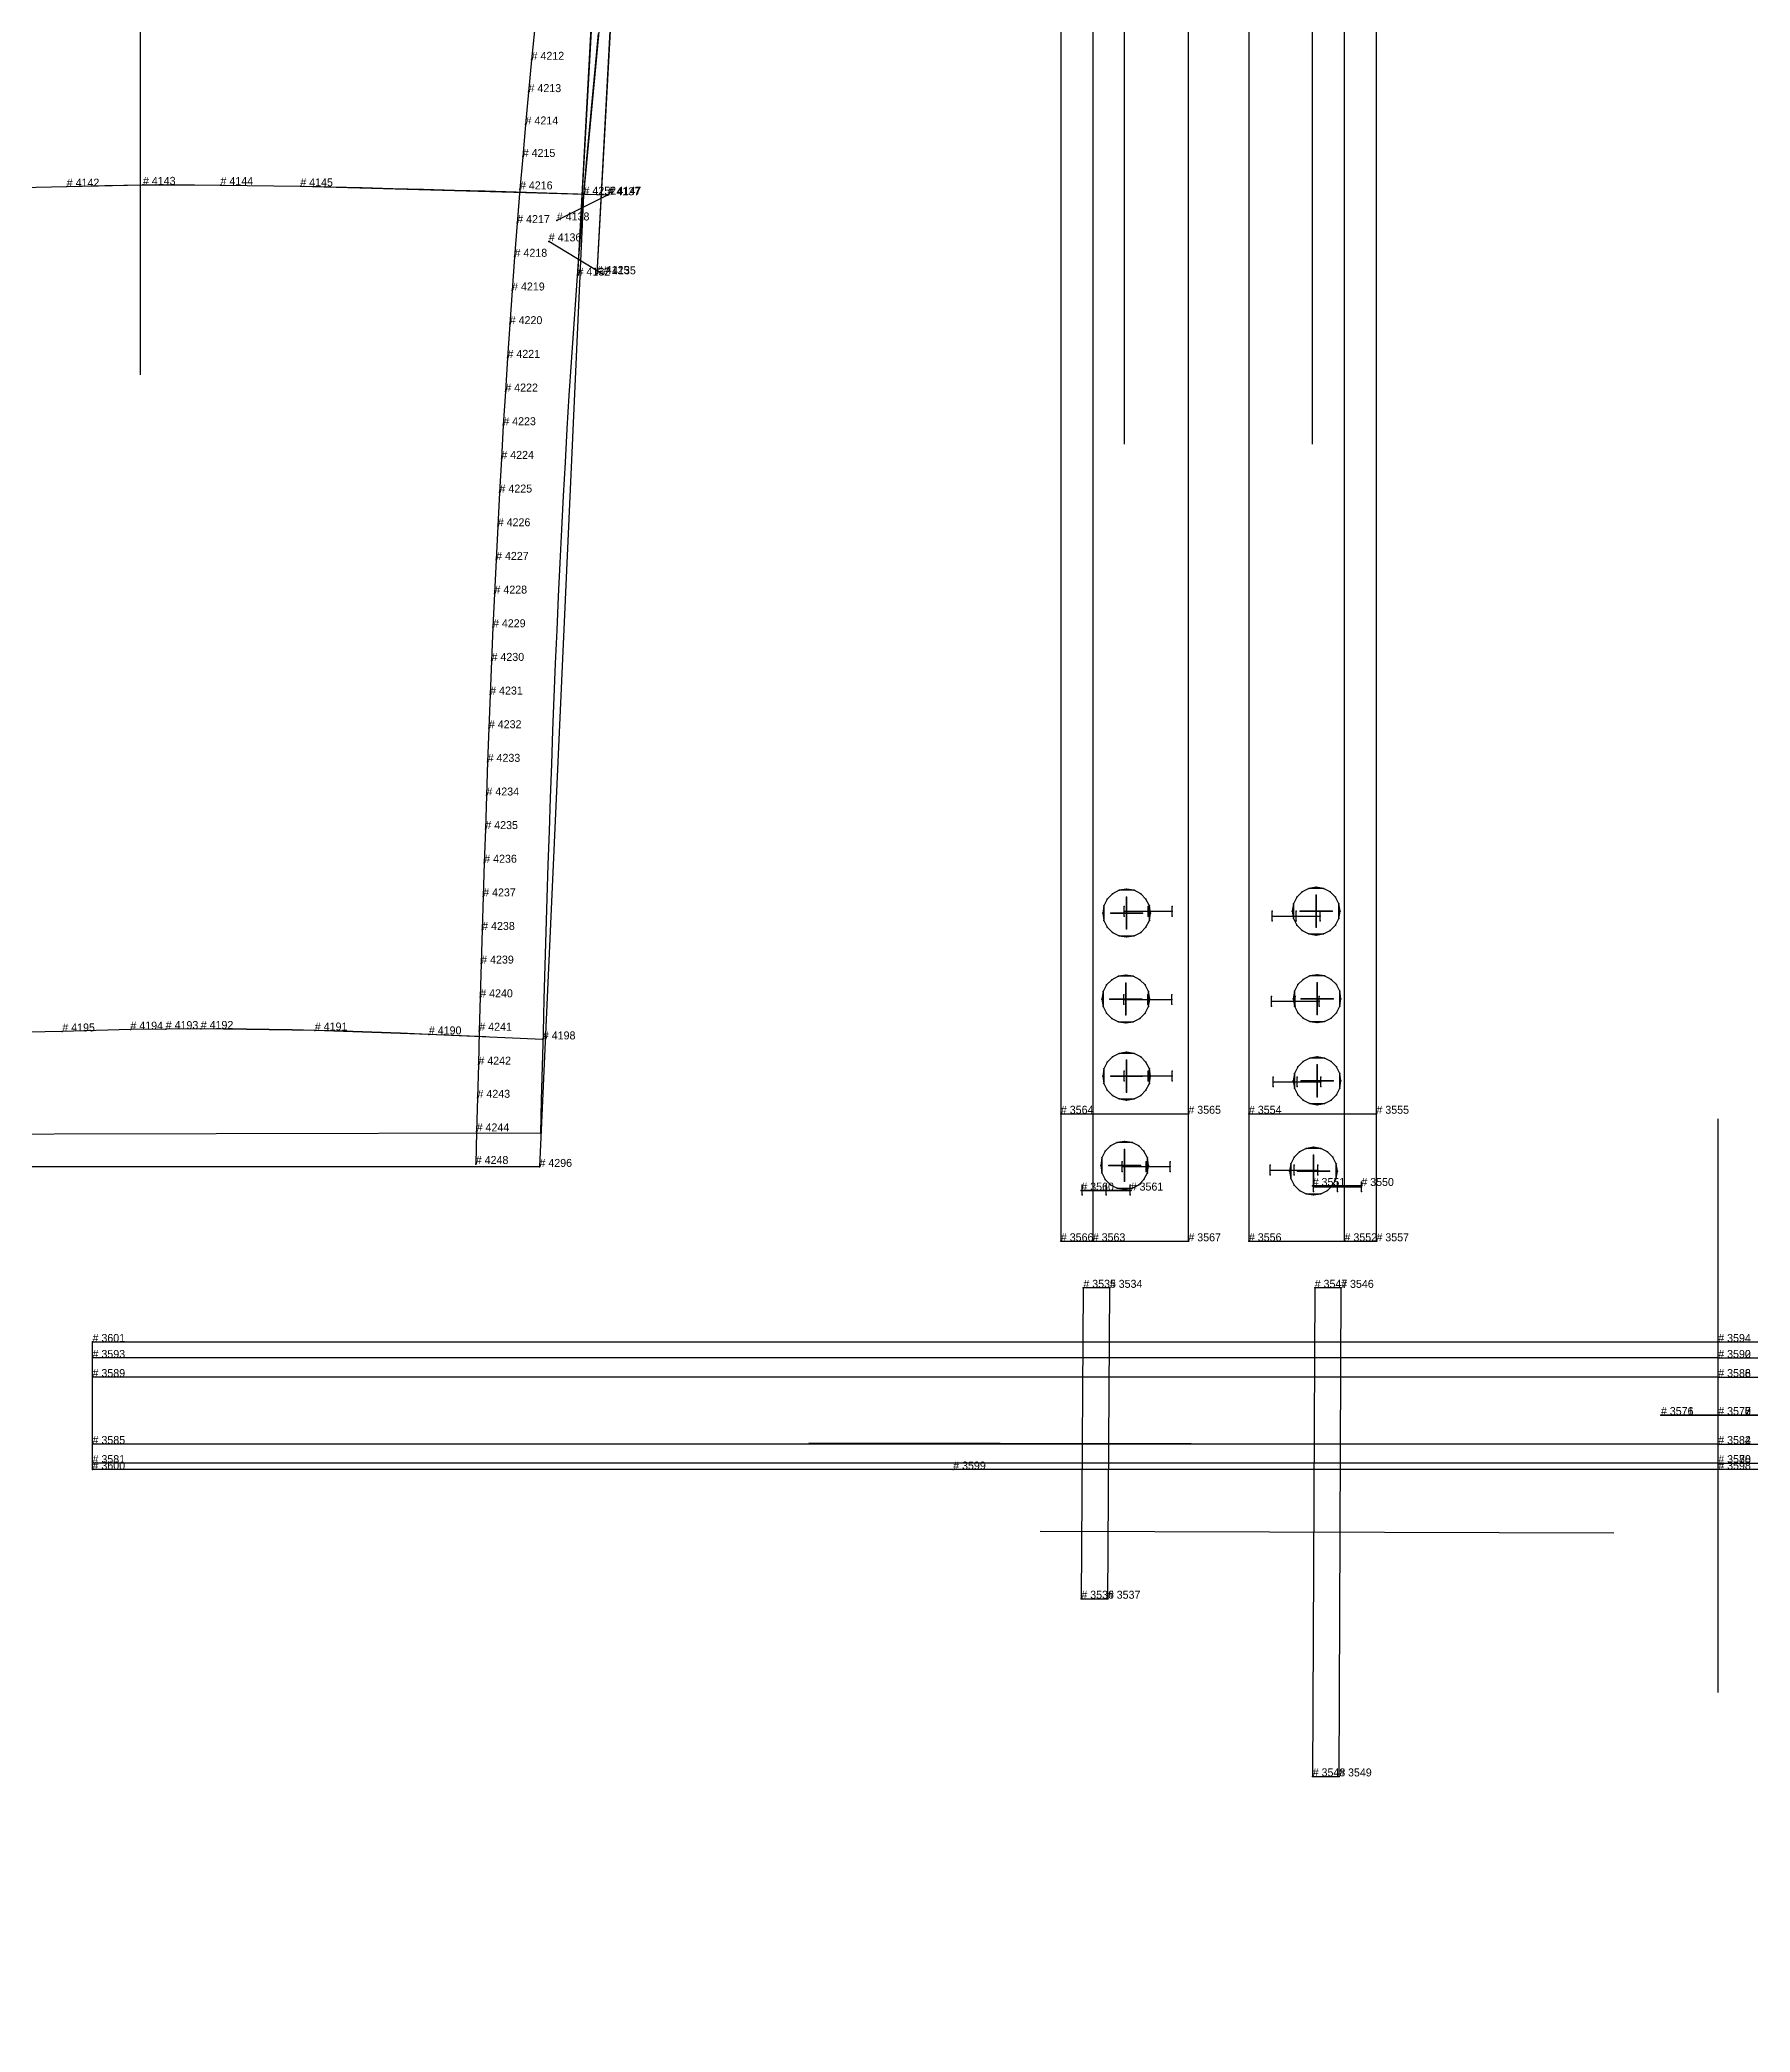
# Model space of a CAD drawing. Extents: x -129 to 180, y -125 to 336.
# Drawn here: x -39.8 to 13.8, y -124.7 to -62.2 of the extents above; entities that cross this region are included whole.
import ezdxf

# ---------------------------------------------------------------- set-up
doc = ezdxf.new("R2010")
doc.units = 0

# ---------------------------------------------------------------- blocks, each defined once
blk = doc.blocks.new('2_M')
at = {"layer": '1'}
blk.add_lwpolyline([(-21.517479, -53.956421), (-22.755676, -67.09301), (-24.137093, -97.591583), (-44.442883, -97.591377)], dxfattribs=at)
at = {"layer": '2'}
for p in [(-22.004154, -67.11277), (-22.004154, -67.11277), (-21.969006, -67.095268), (-21.969006, -67.095268), (-23.592415, -67.901764), (-23.592415, -67.901764), (-23.845463, -68.557579), (-23.845463, -68.557579), (-22.941414, -69.629425), (-22.941414, -69.629425), (-22.336674, -69.578613), (-22.336674, -69.578613), (-22.137093, -69.59201), (-22.137093, -69.59201), (-24.030443, -93.59227), (-24.030443, -93.59227), (-26.135399, -97.501038), (-26.135399, -97.501038), (-24.137093, -97.591583), (-24.137093, -97.591583)]:
    blk.add_point(p, dxfattribs=at)
at = {"layer": '3'}
for p in [(-24.384136, -62.861942), (-24.384136, -62.861942), (-24.479122, -63.875603), (-24.479122, -63.875603), (-24.571857, -64.890625), (-24.571857, -64.890625), (-24.662001, -65.908768), (-24.662001, -65.908768), (-38.967293, -66.841499), (-38.967293, -66.841499), (-36.575443, -66.784721), (-36.575443, -66.784721), (-34.142834, -66.792259), (-34.142834, -66.792259), (-31.638802, -66.830795), (-31.638802, -66.830795), (-24.74876, -66.926781), (-24.74876, -66.926781), (-22.755676, -67.09301), (-22.755676, -67.09301), (-24.834867, -67.98407), (-24.834867, -67.98407), (-24.91692, -69.040955), (-24.91692, -69.040955), (-24.995079, -70.097778), (-24.995079, -70.097778), (-25.069517, -71.154816), (-25.069517, -71.154816), (-25.140348, -72.211716), (-25.140348, -72.211716), (-25.207722, -73.268433), (-25.207722, -73.268433), (-25.27177, -74.324829), (-25.27177, -74.324829), (-25.332695, -75.381744), (-25.332695, -75.381744), (-25.390514, -76.437035), (-25.390514, -76.437035), (-25.445591, -77.494766), (-25.445591, -77.494766), (-25.497818, -78.54995), (-25.497818, -78.54995), (-25.547516, -79.606262), (-25.547516, -79.606262), (-25.594772, -80.662415), (-25.594772, -80.662415), (-25.639706, -81.717697), (-25.639706, -81.717697), (-25.68251, -82.773514), (-25.68251, -82.773514), (-25.723343, -83.830101), (-25.723343, -83.830101), (-25.762226, -84.884293), (-25.762226, -84.884293), (-25.799484, -85.940811), (-25.799484, -85.940811), (-25.835072, -86.994553), (-25.835072, -86.994553), (-25.86927, -88.049423), (-25.86927, -88.049423), (-25.902237, -89.105942), (-25.902237, -89.105942), (-25.933958, -90.15892), (-25.933958, -90.15892), (-25.964729, -91.213432), (-25.964729, -91.213432), (-25.994759, -92.272095), (-25.994759, -92.272095), (-39.105949, -93.342331), (-39.105949, -93.342331), (-36.9688, -93.285042), (-36.9688, -93.285042), (-35.862164, -93.268326), (-35.862164, -93.268326), (-34.763653, -93.263855), (-34.763653, -93.263855), (-31.184326, -93.313507), (-31.184326, -93.313507), (-27.606701, -93.434616), (-27.606701, -93.434616), (-26.023769, -93.319382), (-26.023769, -93.319382), (-26.052689, -94.384277), (-26.052689, -94.384277), (-26.080517, -95.424347), (-26.080517, -95.424347), (-26.108444, -96.478439), (-26.108444, -96.478439)]:
    blk.add_point(p, dxfattribs=at)
at = {"layer": '4'}
blk.add_point((-22.755676, -67.09301), dxfattribs=at)
at = {"layer": '7'}
blk.add_line((-36.655888, -72.742638), (-36.655888, -54.742638), dxfattribs=at)
at = {"layer": '8'}
for points in [[(-24.287077, -61.846001), (-24.384136, -62.861942), (-24.479122, -63.875603), (-24.571857, -64.890625), (-24.662001, -65.908768), (-24.74876, -66.926781), (-24.834867, -67.98407), (-24.91692, -69.040955), (-24.995079, -70.097778), (-25.069517, -71.154816), (-25.140348, -72.211716), (-25.207722, -73.268433), (-25.27177, -74.324829), (-25.332695, -75.381744), (-25.390514, -76.437035), (-25.445591, -77.494766), (-25.497818, -78.54995), (-25.547516, -79.606262), (-25.594772, -80.662415), (-25.639706, -81.717697), (-25.68251, -82.773514), (-25.723343, -83.830101), (-25.762226, -84.884293), (-25.799484, -85.940811), (-25.835072, -86.994553), (-25.86927, -88.049423), (-25.902237, -89.105942), (-25.933958, -90.15892), (-25.964729, -91.213432), (-25.994759, -92.272095), (-26.023769, -93.319382), (-26.052689, -94.384277), (-26.080517, -95.424347), (-26.108444, -96.478439), (-26.135399, -97.501038)], [(-21.901253, -48.696213), (-21.926155, -49.665352), (-21.975834, -51.11869), (-22.100964, -53.890793), (-22.941414, -69.629425)], [(-21.300663, -48.693581), (-21.325932, -49.674053), (-21.376102, -51.144394), (-21.502205, -53.942734), (-22.336674, -69.578613)], [(-49.027592, -67.112358), (-46.41748, -67.019775), (-43.764534, -66.95533), (-41.374523, -66.888733), (-38.967293, -66.841499), (-36.575443, -66.784721), (-34.142834, -66.792259), (-31.638802, -66.830795), (-21.969006, -67.095268)], [(-22.004154, -67.11277), (-23.592415, -67.901764)], [(-22.137093, -69.59201), (-23.845463, -68.557579)], [(-24.030443, -93.59227), (-27.606701, -93.434616), (-31.184326, -93.313507), (-34.763653, -93.263855), (-35.862164, -93.268326), (-36.9688, -93.285042), (-39.105949, -93.342331), (-41.250332, -93.389877), (-43.372025, -93.456741), (-44.525871, -93.48774)]]:
    blk.add_lwpolyline(points, dxfattribs=at)
at = {"layer": '84'}
blk.add_lwpolyline([(-22.296421, -62.039139), (-22.392935, -63.049351), (-22.487614, -64.059769), (-22.579958, -65.070465), (-22.669476, -66.081528), (-22.755676, -67.09301), (-22.841148, -68.142471), (-22.922634, -69.192116), (-23.000278, -70.241936), (-23.074221, -71.291939), (-23.144602, -72.34211), (-23.211571, -73.392456), (-23.275263, -74.442978), (-23.335825, -75.493652), (-23.393398, -76.544502), (-23.448128, -77.595512), (-23.500156, -78.646675), (-23.549622, -79.697998), (-23.596668, -80.749474), (-23.641445, -81.801094), (-23.684086, -82.852867), (-23.724739, -83.904785), (-23.763544, -84.956833), (-23.800646, -86.009033), (-23.836187, -87.061371), (-23.870308, -88.113831), (-23.903152, -89.166428), (-23.934864, -90.219147), (-23.965586, -91.272003), (-23.995459, -92.324982), (-24.024626, -93.378067), (-24.05323, -94.431274), (-24.081413, -95.484604), (-24.109322, -96.538033), (-44.462143, -96.570587)], dxfattribs=at)
at = {"layer": '85'}
for points in [[(-24.287077, -61.846001), (-24.384136, -62.861942), (-24.479122, -63.875603), (-24.571857, -64.890625), (-24.662001, -65.908768), (-24.74876, -66.926781), (-24.834867, -67.98407), (-24.91692, -69.040955), (-24.995079, -70.097778), (-25.069517, -71.154816), (-25.140348, -72.211716), (-25.207722, -73.268433), (-25.27177, -74.324829), (-25.332695, -75.381744), (-25.390514, -76.437035), (-25.445591, -77.494766), (-25.497818, -78.54995), (-25.547516, -79.606262), (-25.594772, -80.662415), (-25.639706, -81.717697), (-25.68251, -82.773514), (-25.723343, -83.830101), (-25.762226, -84.884293), (-25.799484, -85.940811), (-25.835072, -86.994553), (-25.86927, -88.049423), (-25.902237, -89.105942), (-25.933958, -90.15892), (-25.964729, -91.213432), (-25.994759, -92.272095), (-26.023769, -93.319382), (-26.052689, -94.384277), (-26.080517, -95.424347), (-26.108444, -96.478439), (-26.135399, -97.501038)], [(-21.926155, -49.665352), (-21.975834, -51.11869), (-22.035099, -52.504883), (-22.100964, -53.890793), (-22.507437, -61.760834), (-22.941414, -69.629425)], [(-21.325932, -49.674053), (-21.376102, -51.144394), (-21.43581, -52.543709), (-21.502205, -53.942734), (-21.905712, -61.761398), (-22.336674, -69.578613)], [(-47.722637, -67.062668), (-46.41748, -67.019775), (-43.764534, -66.95533), (-41.374523, -66.888733), (-38.967293, -66.841499), (-37.771397, -66.809891), (-36.575443, -66.784721), (-35.764542, -66.779839), (-34.953819, -66.783539), (-34.142834, -66.792259), (-31.638802, -66.830795), (-30.671347, -66.849991), (-29.704159, -66.871483), (-28.737183, -66.895012), (-27.770351, -66.920319), (-26.803604, -66.947144), (-25.836884, -66.97525), (-24.870125, -67.004364), (-23.903263, -67.034241), (-22.936247, -67.064629), (-21.969006, -67.095268)], [(-23.592415, -67.901764)], [(-23.845463, -68.557579)], [(-25.818472, -93.511139), (-27.606701, -93.434616), (-28.501101, -93.399521), (-29.395279, -93.367279), (-30.289576, -93.338425), (-31.184326, -93.313507), (-31.900255, -93.296768), (-32.616001, -93.283173), (-33.331718, -93.27298), (-34.04755, -93.266449), (-34.763653, -93.263855), (-35.862164, -93.268326), (-36.9688, -93.285042), (-39.105949, -93.342331), (-41.250332, -93.389877), (-43.372025, -93.456741), (-44.525871, -93.48774)]]:
    blk.add_lwpolyline(points, dxfattribs=at)
at = {"layer": '1'}
for s, p in [('# 4252', (-22.755676, -67.09301)), ('# 4296', (-24.137093, -97.591583))]:
    blk.add_text(s, height=0.25, dxfattribs=at).set_placement(p)
at = {"layer": '8'}
for s, p in [('# 4212', (-24.384136, -62.861942)), ('# 4213', (-24.479122, -63.875603)), ('# 4214', (-24.571857, -64.890625)), ('# 4215', (-24.662001, -65.908768)), ('# 4142', (-38.967293, -66.841499)), ('# 4143', (-36.575443, -66.784721)), ('# 4144', (-34.142834, -66.792259)), ('# 4145', (-31.638802, -66.830795)), ('# 4216', (-24.74876, -66.926781)), ('# 4137', (-22.004154, -67.11277)), ('# 4147', (-21.969006, -67.095268)), ('# 4217', (-24.834867, -67.98407)), ('# 4138', (-23.592415, -67.901764)), ('# 4136', (-23.845463, -68.557579)), ('# 4218', (-24.91692, -69.040955)), ('# 4125', (-22.336674, -69.578613)), ('# 4135', (-22.137093, -69.59201)), ('# 4219', (-24.995079, -70.097778)), ('# 4132', (-22.941414, -69.629425)), ('# 4220', (-25.069517, -71.154816)), ('# 4221', (-25.140348, -72.211716)), ('# 4222', (-25.207722, -73.268433)), ('# 4223', (-25.27177, -74.324829)), ('# 4224', (-25.332695, -75.381744)), ('# 4225', (-25.390514, -76.437035)), ('# 4226', (-25.445591, -77.494766)), ('# 4227', (-25.497818, -78.54995)), ('# 4228', (-25.547516, -79.606262)), ('# 4229', (-25.594772, -80.662415)), ('# 4230', (-25.639706, -81.717697)), ('# 4231', (-25.68251, -82.773514)), ('# 4232', (-25.723343, -83.830101)), ('# 4233', (-25.762226, -84.884293)), ('# 4234', (-25.799484, -85.940811)), ('# 4235', (-25.835072, -86.994553)), ('# 4236', (-25.86927, -88.049423)), ('# 4237', (-25.902237, -89.105942)), ('# 4238', (-25.933958, -90.15892)), ('# 4239', (-25.964729, -91.213432)), ('# 4240', (-25.994759, -92.272095)), ('# 4195', (-39.105949, -93.342331)), ('# 4194', (-36.9688, -93.285042)), ('# 4193', (-35.862164, -93.268326)), ('# 4192', (-34.763653, -93.263855)), ('# 4191', (-31.184326, -93.313507)), ('# 4241', (-26.023769, -93.319382)), ('# 4190', (-27.606701, -93.434616)), ('# 4198', (-24.030443, -93.59227)), ('# 4242', (-26.052689, -94.384277)), ('# 4243', (-26.080517, -95.424347)), ('# 4244', (-26.108444, -96.478439)), ('# 4248', (-26.135399, -97.501038))]:
    blk.add_text(s, height=0.25, dxfattribs=at).set_placement(p)
at = {"layer": '85'}
for s, p in [('# 4147', (-21.969006, -67.095268)), ('# 4138', (-23.592415, -67.901764)), ('# 4136', (-23.845463, -68.557579)), ('# 4125', (-22.336674, -69.578613)), ('# 4132', (-22.941414, -69.629425)), ('# 4248', (-26.135399, -97.501038))]:
    blk.add_text(s, height=0.25, dxfattribs=at).set_placement(p)
blk = doc.blocks.new('9_M')
at = {"layer": '1'}
blk.add_lwpolyline([(12.842062, -103.084641), (63.842056, -103.084641), (63.842056, -107.084641), (36.84206, -107.084641), (12.842062, -107.084641), (-11.157936, -107.084641), (-38.157936, -107.084641), (-38.157936, -103.084641)], close=True, dxfattribs=at)
at = {"layer": '2'}
for p in [(-38.157936, -103.084641), (-38.157936, -103.084641), (12.842062, -103.084641), (12.842062, -103.084641), (63.842056, -103.084641), (63.842056, -103.084641), (-38.157936, -103.584641), (-38.157936, -103.584641), (12.842062, -103.584641), (12.842062, -103.584641), (12.842062, -103.584641), (12.842062, -103.584641), (63.842056, -103.584641), (63.842056, -103.584641), (-38.157936, -104.184662), (-38.157936, -104.184662), (12.842062, -104.184662), (12.842062, -104.184662), (12.842062, -104.184662), (12.842062, -104.184662), (63.842056, -104.184662), (63.842056, -104.184662), (11.043859, -105.376389), (11.043859, -105.376389), (11.043859, -105.376389), (11.043859, -105.376389), (12.842062, -105.376389), (12.842062, -105.376389), (12.842062, -105.376389), (12.842062, -105.376389), (12.842062, -105.376389), (12.842062, -105.376389), (12.842062, -105.376389), (12.842062, -105.376389), (14.640265, -105.376389), (14.640265, -105.376389), (14.640265, -105.376389), (14.640265, -105.376389), (-38.157936, -106.284653), (-38.157936, -106.284653), (12.842062, -106.284653), (12.842062, -106.284653), (12.842062, -106.284653), (12.842062, -106.284653), (63.842056, -106.284653), (63.842056, -106.284653), (-38.157936, -106.884613), (-38.157936, -106.884613), (-38.157936, -107.084641), (-38.157936, -107.084641), (-11.157936, -107.084641), (-11.157936, -107.084641), (12.842062, -106.884628), (12.842062, -106.884628), (12.842062, -106.884628), (12.842062, -106.884628), (12.842062, -107.084641), (12.842062, -107.084641), (36.84206, -107.084641), (36.84206, -107.084641), (63.842056, -106.884613), (63.842056, -106.884613), (63.842056, -107.084641), (63.842056, -107.084641)]:
    blk.add_point(p, dxfattribs=at)
at = {"layer": '4'}
for p in [(-11.157936, -107.084641), (36.84206, -107.084641)]:
    blk.add_point(p, dxfattribs=at)
at = {"layer": '7'}
blk.add_line((12.842063, -114.084641), (12.842063, -96.084641), dxfattribs=at)
at = {"layer": '8'}
for points in [[(12.842062, -103.584641), (-38.157936, -103.584641)], [(12.842062, -103.584641), (63.842056, -103.584641)], [(12.842062, -104.184662), (-38.157936, -104.184662)], [(12.842062, -104.184662), (63.842056, -104.184662)], [(11.043859, -105.376389), (12.842062, -105.376389)], [(12.842062, -105.376389), (11.043859, -105.376389)], [(14.640265, -105.376389), (12.842062, -105.376389)], [(12.842062, -105.376389), (14.640265, -105.376389)], [(12.842062, -106.284653), (-38.157936, -106.284653)], [(12.842062, -106.284653), (63.842056, -106.284653)], [(12.842062, -106.884628), (-38.157936, -106.884613)], [(12.842062, -106.884628), (63.842056, -106.884613)]]:
    blk.add_lwpolyline(points, dxfattribs=at)
at = {"layer": '85'}
for points in [[(-38.157936, -103.584641)], [(63.842056, -103.584641)], [(-38.157936, -104.184662)], [(63.842056, -104.184662)], [(11.043859, -105.376389)], [(12.842062, -105.376389)], [(12.842062, -105.376389)], [(14.640265, -105.376389)], [(-38.157936, -106.284653)], [(63.842056, -106.284653)], [(-38.157936, -106.884613)], [(63.842056, -106.884613)]]:
    blk.add_lwpolyline(points, dxfattribs=at)
at = {"layer": '1'}
for s, p in [('# 3601', (-38.157936, -103.084641)), ('# 3594', (12.842062, -103.084641)), ('# 3595', (63.842056, -103.084641)), ('# 3600', (-38.157936, -107.084641)), ('# 3599', (-11.157936, -107.084641)), ('# 3598', (12.842062, -107.084641)), ('# 3597', (36.84206, -107.084641)), ('# 3596', (63.842056, -107.084641))]:
    blk.add_text(s, height=0.25, dxfattribs=at).set_placement(p)
at = {"layer": '8'}
for s, p in [('# 3593', (-38.157936, -103.584641)), ('# 3592', (12.842062, -103.584641)), ('# 3590', (12.842062, -103.584641)), ('# 3591', (63.842056, -103.584641)), ('# 3589', (-38.157936, -104.184662)), ('# 3588', (12.842062, -104.184662)), ('# 3586', (12.842062, -104.184662)), ('# 3587', (63.842056, -104.184662)), ('# 3576', (11.043859, -105.376389)), ('# 3571', (11.043859, -105.376389)), ('# 3577', (12.842062, -105.376389)), ('# 3575', (12.842062, -105.376389)), ('# 3572', (12.842062, -105.376389)), ('# 3570', (12.842062, -105.376389)), ('# 3574', (14.640265, -105.376389)), ('# 3573', (14.640265, -105.376389)), ('# 3585', (-38.157936, -106.284653)), ('# 3584', (12.842062, -106.284653)), ('# 3582', (12.842062, -106.284653)), ('# 3583', (63.842056, -106.284653)), ('# 3581', (-38.157936, -106.884613)), ('# 3580', (12.842062, -106.884628)), ('# 3578', (12.842062, -106.884628)), ('# 3579', (63.842056, -106.884613))]:
    blk.add_text(s, height=0.25, dxfattribs=at).set_placement(p)
at = {"layer": '85'}
for s, p in [('# 3593', (-38.157936, -103.584641)), ('# 3591', (63.842056, -103.584641)), ('# 3589', (-38.157936, -104.184662)), ('# 3587', (63.842056, -104.184662)), ('# 3571', (11.043859, -105.376389)), ('# 3577', (12.842062, -105.376389)), ('# 3575', (12.842062, -105.376389)), ('# 3573', (14.640265, -105.376389)), ('# 3585', (-38.157936, -106.284653)), ('# 3583', (63.842056, -106.284653)), ('# 3581', (-38.157936, -106.884613)), ('# 3579', (63.842056, -106.884613))]:
    blk.add_text(s, height=0.25, dxfattribs=at).set_placement(p)
blk = doc.blocks.new('Pattern_3170740_M')
at = {"layer": '1'}
blk.add_lwpolyline([(-7.780334, -99.924965), (-3.780334, -99.924965), (-3.780334, -31.914967), (-7.780334, -31.914967)], close=True, dxfattribs=at)
at = {"layer": '2'}
for p in [(-5.716558, -88.878708), (-5.716558, -88.878708), (-5.716558, -88.878708), (-5.716558, -88.878708), (-5.716558, -89.128708), (-5.716558, -89.128708), (-6.466558, -89.628708), (-6.466558, -89.628708), (-6.216558, -89.628708), (-6.216558, -89.628708), (-6.216558, -89.628708), (-6.216558, -89.628708), (-5.790643, -89.423508), (-5.790643, -89.423508), (-5.790643, -89.573509), (-5.790643, -89.573509), (-5.790643, -89.723511), (-5.790643, -89.723511), (-5.216558, -89.628708), (-5.216558, -89.628708), (-5.040643, -89.423508), (-5.040643, -89.423508), (-5.040643, -89.723518), (-5.040643, -89.723518), (-4.966558, -89.628708), (-4.966558, -89.628708), (-4.290643, -89.423508), (-4.290643, -89.423508), (-4.290643, -89.573509), (-4.290643, -89.573509), (-4.290643, -89.723511), (-4.290643, -89.723511), (-5.716558, -90.128708), (-5.716558, -90.128708), (-5.716558, -90.128708), (-5.716558, -90.128708), (-5.716558, -90.378708), (-5.716558, -90.378708), (-5.744363, -91.575241), (-5.744363, -91.575241), (-5.744363, -91.575241), (-5.744363, -91.575241), (-5.744363, -91.825241), (-5.744363, -91.825241), (-6.494363, -92.325241), (-6.494363, -92.325241), (-6.244363, -92.325241), (-6.244363, -92.325241), (-6.244363, -92.325241), (-6.244363, -92.325241), (-5.802801, -92.191841), (-5.802801, -92.191841), (-5.802801, -92.341843), (-5.802801, -92.341843), (-5.802801, -92.491837), (-5.802801, -92.491837), (-5.244363, -92.325241), (-5.244363, -92.325241), (-5.052801, -92.191849), (-5.052801, -92.191849), (-5.052801, -92.491837), (-5.052801, -92.491837), (-4.994363, -92.325241), (-4.994363, -92.325241), (-4.302801, -92.191841), (-4.302801, -92.191841), (-4.302801, -92.341843), (-4.302801, -92.341843), (-4.302801, -92.491837), (-4.302801, -92.491837), (-5.744363, -92.825241), (-5.744363, -92.825241), (-5.744363, -92.825241), (-5.744363, -92.825241), (-5.744363, -93.075241), (-5.744363, -93.075241), (-5.716558, -93.993774), (-5.716558, -93.993774), (-5.716558, -93.993774), (-5.716558, -93.993774), (-5.716558, -94.243774), (-5.716558, -94.243774), (-6.466558, -94.743767), (-6.466558, -94.743767), (-6.216558, -94.743767), (-6.216558, -94.743767), (-6.216558, -94.743767), (-6.216558, -94.743767), (-5.790082, -94.588959), (-5.790082, -94.588959), (-5.790082, -94.73896), (-5.790082, -94.73896), (-5.790082, -94.888962), (-5.790082, -94.888962), (-5.216558, -94.743767), (-5.216558, -94.743767), (-5.040082, -94.588959), (-5.040082, -94.588959), (-5.040082, -94.888962), (-5.040082, -94.888962), (-4.966558, -94.743767), (-4.966558, -94.743767), (-4.290082, -94.588959), (-4.290082, -94.588959), (-4.290082, -94.73896), (-4.290082, -94.73896), (-4.290082, -94.888962), (-4.290082, -94.888962), (-5.716558, -95.243767), (-5.716558, -95.243767), (-5.716558, -95.243767), (-5.716558, -95.243767), (-5.716558, -95.493767), (-5.716558, -95.493767), (-7.780334, -95.924965), (-7.780334, -95.924965), (-3.780334, -95.924965), (-3.780334, -95.924965), (-5.779345, -96.79274), (-5.779345, -96.79274), (-5.779345, -96.79274), (-5.779345, -96.79274), (-5.854718, -97.433662), (-5.854718, -97.433662), (-5.779345, -97.04274), (-5.779345, -97.04274), (-5.104718, -97.433662), (-5.104718, -97.433662), (-4.354718, -97.433662), (-4.354718, -97.433662), (-6.529345, -97.54274), (-6.529345, -97.54274), (-6.279345, -97.54274), (-6.279345, -97.54274), (-6.279345, -97.54274), (-6.279345, -97.54274), (-5.854718, -97.583664), (-5.854718, -97.583664), (-5.854718, -97.733658), (-5.854718, -97.733658), (-5.779345, -98.04274), (-5.779345, -98.04274), (-5.779345, -98.04274), (-5.779345, -98.04274), (-5.279346, -97.54274), (-5.279346, -97.54274), (-5.104718, -97.733665), (-5.104718, -97.733665), (-5.029346, -97.54274), (-5.029346, -97.54274), (-4.354718, -97.583664), (-4.354718, -97.583664), (-4.354718, -97.733658), (-4.354718, -97.733658), (-7.138601, -98.334862), (-7.138601, -98.334862), (-7.109954, -98.168259), (-7.109954, -98.168259), (-7.109954, -98.31826), (-7.109954, -98.31826), (-7.109954, -98.468262), (-7.109954, -98.468262), (-6.359954, -98.168259), (-6.359954, -98.168259), (-6.359954, -98.468262), (-6.359954, -98.468262), (-5.779345, -98.29274), (-5.779345, -98.29274), (-5.609954, -98.168259), (-5.609954, -98.168259), (-5.609954, -98.31826), (-5.609954, -98.31826), (-5.609954, -98.468262), (-5.609954, -98.468262), (-5.590081, -98.334862), (-5.590081, -98.334862), (-7.780334, -99.924965), (-7.780334, -99.924965), (-6.780334, -99.924965), (-6.780334, -99.924965), (-3.780334, -99.924965), (-3.780334, -99.924965)]:
    blk.add_point(p, dxfattribs=at)
at = {"layer": '3'}
for p in [(-6.323321, -89.187874), (-6.323321, -89.187874), (-6.157397, -89.02195), (-6.157397, -89.02195), (-5.948321, -88.915421), (-5.948321, -88.915421), (-5.484796, -88.915421), (-5.484796, -88.915421), (-5.27572, -89.02195), (-5.27572, -89.02195), (-5.109796, -89.187874), (-5.109796, -89.187874), (-6.429851, -89.39695), (-6.429851, -89.39695), (-6.429851, -89.860474), (-6.429851, -89.860474), (-5.003266, -89.39695), (-5.003266, -89.39695), (-5.003266, -89.860474), (-5.003266, -89.860474), (-6.323321, -90.06955), (-6.323321, -90.06955), (-6.157397, -90.235474), (-6.157397, -90.235474), (-5.948321, -90.34201), (-5.948321, -90.34201), (-5.484796, -90.34201), (-5.484796, -90.34201), (-5.27572, -90.235474), (-5.27572, -90.235474), (-5.109796, -90.06955), (-5.109796, -90.06955), (-6.185202, -91.718475), (-6.185202, -91.718475), (-5.976126, -91.611946), (-5.976126, -91.611946), (-5.5126, -91.611946), (-5.5126, -91.611946), (-5.303524, -91.718475), (-5.303524, -91.718475), (-6.457655, -92.093475), (-6.457655, -92.093475), (-6.351126, -91.884399), (-6.351126, -91.884399), (-5.1376, -91.884399), (-5.1376, -91.884399), (-5.031071, -92.093475), (-5.031071, -92.093475), (-6.457655, -92.557007), (-6.457655, -92.557007), (-6.351126, -92.766083), (-6.351126, -92.766083), (-6.185202, -92.932007), (-6.185202, -92.932007), (-5.976125, -93.038528), (-5.976125, -93.038528), (-5.5126, -93.038528), (-5.5126, -93.038528), (-5.303524, -92.932007), (-5.303524, -92.932007), (-5.1376, -92.766083), (-5.1376, -92.766083), (-5.031071, -92.557007), (-5.031071, -92.557007), (-6.323321, -94.302933), (-6.323321, -94.302933), (-6.157397, -94.137009), (-6.157397, -94.137009), (-5.948321, -94.030472), (-5.948321, -94.030472), (-5.484796, -94.030472), (-5.484796, -94.030472), (-5.27572, -94.137009), (-5.27572, -94.137009), (-5.109796, -94.302933), (-5.109796, -94.302933), (-6.429851, -94.512009), (-6.429851, -94.512009), (-6.429851, -94.975533), (-6.429851, -94.975533), (-5.003266, -94.512009), (-5.003266, -94.512009), (-5.003266, -94.975533), (-5.003266, -94.975533), (-6.323321, -95.184608), (-6.323321, -95.184608), (-6.157397, -95.350533), (-6.157397, -95.350533), (-5.948321, -95.457062), (-5.948321, -95.457062), (-5.484796, -95.457062), (-5.484796, -95.457062), (-5.27572, -95.350533), (-5.27572, -95.350533), (-5.109796, -95.184608), (-5.109796, -95.184608), (-6.011108, -96.829453), (-6.011108, -96.829453), (-5.547583, -96.829453), (-5.547583, -96.829453), (-6.492638, -97.310982), (-6.492638, -97.310982), (-6.386108, -97.101906), (-6.386108, -97.101906), (-6.220184, -96.935982), (-6.220184, -96.935982), (-5.338507, -96.935982), (-5.338507, -96.935982), (-5.172583, -97.101906), (-5.172583, -97.101906), (-5.066053, -97.310982), (-5.066053, -97.310982), (-6.492638, -97.774506), (-6.492638, -97.774506), (-6.386108, -97.983582), (-6.386108, -97.983582), (-5.172582, -97.983582), (-5.172582, -97.983582), (-5.066053, -97.774506), (-5.066053, -97.774506), (-6.220184, -98.149506), (-6.220184, -98.149506), (-6.011107, -98.256042), (-6.011107, -98.256042), (-5.547583, -98.256042), (-5.547583, -98.256042), (-5.338506, -98.149506), (-5.338506, -98.149506)]:
    blk.add_point(p, dxfattribs=at)
at = {"layer": '7'}
blk.add_line((-5.780334, -74.919968), (-5.780334, -56.919968), dxfattribs=at)
at = {"layer": '8'}
for points in [[(-6.780334, -31.914967), (-6.780334, -99.924965)], [(-5.790643, -89.723511), (-5.790643, -89.423508)], [(-5.790643, -89.573509), (-4.290643, -89.573509)], [(-5.040643, -89.723518), (-5.040643, -89.423508)], [(-4.290643, -89.723511), (-4.290643, -89.423508)], [(-5.802801, -92.491837), (-5.802801, -92.191841)], [(-5.802801, -92.341843), (-4.302801, -92.341843)], [(-5.052801, -92.491837), (-5.052801, -92.191849)], [(-4.302801, -92.491837), (-4.302801, -92.191841)], [(-5.790082, -94.888962), (-5.790082, -94.588959)], [(-5.790082, -94.73896), (-4.290082, -94.73896)], [(-5.040082, -94.888962), (-5.040082, -94.588959)], [(-4.290082, -94.888962), (-4.290082, -94.588959)], [(-7.780334, -95.924965), (-3.780334, -95.924965)], [(-5.854718, -97.733658), (-5.854718, -97.433662)], [(-5.104718, -97.733665), (-5.104718, -97.433662)], [(-4.354718, -97.733658), (-4.354718, -97.433662)], [(-5.854718, -97.583664), (-4.354718, -97.583664)], [(-7.138601, -98.334862), (-5.590081, -98.334862)], [(-7.109954, -98.468262), (-7.109954, -98.168259)], [(-7.109954, -98.31826), (-5.609954, -98.31826)], [(-6.359954, -98.468262), (-6.359954, -98.168259)], [(-5.609954, -98.468262), (-5.609954, -98.168259)]]:
    blk.add_lwpolyline(points, dxfattribs=at)
for points in [[(-5.716558, -88.878708), (-5.948321, -88.915421), (-6.157397, -89.02195), (-6.323321, -89.187874), (-6.429851, -89.39695), (-6.466558, -89.628708), (-6.429851, -89.860474), (-6.323321, -90.06955), (-6.157397, -90.235474), (-5.948321, -90.34201), (-5.716558, -90.378708), (-5.484796, -90.34201), (-5.27572, -90.235474), (-5.109796, -90.06955), (-5.003266, -89.860474), (-4.966558, -89.628708), (-5.003266, -89.39695), (-5.109796, -89.187874), (-5.27572, -89.02195), (-5.484796, -88.915421), (-5.716558, -88.878708)], [(-5.716558, -90.128708), (-5.716558, -89.128708), (-5.716558, -90.128708)], [(-6.216558, -89.628708), (-5.216558, -89.628708), (-6.216558, -89.628708)], [(-5.744363, -91.575241), (-5.976126, -91.611946), (-6.185202, -91.718475), (-6.351126, -91.884399), (-6.457655, -92.093475), (-6.494363, -92.325241), (-6.457655, -92.557007), (-6.351126, -92.766083), (-6.185202, -92.932007), (-5.976125, -93.038528), (-5.744363, -93.075241), (-5.5126, -93.038528), (-5.303524, -92.932007), (-5.1376, -92.766083), (-5.031071, -92.557007), (-4.994363, -92.325241), (-5.031071, -92.093475), (-5.1376, -91.884399), (-5.303524, -91.718475), (-5.5126, -91.611946), (-5.744363, -91.575241)], [(-5.744363, -92.825241), (-5.744363, -91.825241), (-5.744363, -92.825241)], [(-6.244363, -92.325241), (-5.244363, -92.325241), (-6.244363, -92.325241)], [(-5.716558, -93.993774), (-5.948321, -94.030472), (-6.157397, -94.137009), (-6.323321, -94.302933), (-6.429851, -94.512009), (-6.466558, -94.743767), (-6.429851, -94.975533), (-6.323321, -95.184608), (-6.157397, -95.350533), (-5.948321, -95.457062), (-5.716558, -95.493767), (-5.484796, -95.457062), (-5.27572, -95.350533), (-5.109796, -95.184608), (-5.003266, -94.975533), (-4.966558, -94.743767), (-5.003266, -94.512009), (-5.109796, -94.302933), (-5.27572, -94.137009), (-5.484796, -94.030472), (-5.716558, -93.993774)], [(-5.716558, -95.243767), (-5.716558, -94.243774), (-5.716558, -95.243767)], [(-6.216558, -94.743767), (-5.216558, -94.743767), (-6.216558, -94.743767)], [(-5.779345, -96.79274), (-6.011108, -96.829453), (-6.220184, -96.935982), (-6.386108, -97.101906), (-6.492638, -97.310982), (-6.529345, -97.54274), (-6.492638, -97.774506), (-6.386108, -97.983582), (-6.220184, -98.149506), (-6.011107, -98.256042), (-5.779345, -98.29274), (-5.547583, -98.256042), (-5.338506, -98.149506), (-5.172582, -97.983582), (-5.066053, -97.774506), (-5.029346, -97.54274), (-5.066053, -97.310982), (-5.172583, -97.101906), (-5.338507, -96.935982), (-5.547583, -96.829453), (-5.779345, -96.79274)], [(-5.779345, -98.04274), (-5.779345, -97.04274), (-5.779345, -98.04274)], [(-6.279345, -97.54274), (-5.279346, -97.54274), (-6.279345, -97.54274)]]:
    blk.add_lwpolyline(points, close=True, dxfattribs=at)
at = {"layer": '85'}
for points in [[(-5.948321, -88.915421), (-6.157397, -89.02195), (-6.323321, -89.187874), (-6.429851, -89.39695), (-6.429851, -89.860474), (-6.323321, -90.06955), (-6.157397, -90.235474), (-5.948321, -90.34201), (-5.484796, -90.34201), (-5.27572, -90.235474), (-5.109796, -90.06955), (-5.003266, -89.860474), (-5.003266, -89.39695), (-5.109796, -89.187874), (-5.27572, -89.02195), (-5.484796, -88.915421)], [(-5.976126, -91.611946), (-6.185202, -91.718475), (-6.351126, -91.884399), (-6.457655, -92.093475), (-6.457655, -92.557007), (-6.351126, -92.766083), (-6.185202, -92.932007), (-5.976125, -93.038528), (-5.5126, -93.038528), (-5.303524, -92.932007), (-5.1376, -92.766083), (-5.031071, -92.557007), (-5.031071, -92.093475), (-5.1376, -91.884399), (-5.303524, -91.718475), (-5.5126, -91.611946)], [(-5.948321, -94.030472), (-6.157397, -94.137009), (-6.323321, -94.302933), (-6.429851, -94.512009), (-6.429851, -94.975533), (-6.323321, -95.184608), (-6.157397, -95.350533), (-5.948321, -95.457062), (-5.484796, -95.457062), (-5.27572, -95.350533), (-5.109796, -95.184608), (-5.003266, -94.975533), (-5.003266, -94.512009), (-5.109796, -94.302933), (-5.27572, -94.137009), (-5.484796, -94.030472)], [(-6.011108, -96.829453), (-6.220184, -96.935982), (-6.386108, -97.101906), (-6.492638, -97.310982), (-6.492638, -97.774506), (-6.386108, -97.983582), (-6.220184, -98.149506), (-6.011107, -98.256042), (-5.547583, -98.256042), (-5.338506, -98.149506), (-5.172582, -97.983582), (-5.066053, -97.774506), (-5.066053, -97.310982), (-5.172583, -97.101906), (-5.338507, -96.935982), (-5.547583, -96.829453)]]:
    blk.add_lwpolyline(points, close=True, dxfattribs=at)
for points in [[(-3.780334, -95.924965)], [(-5.590081, -98.334862)], [(-6.780334, -99.924965)]]:
    blk.add_lwpolyline(points, dxfattribs=at)
at = {"layer": '1'}
for s, p in [('# 3566', (-7.780334, -99.924965)), ('# 3567', (-3.780334, -99.924965))]:
    blk.add_text(s, height=0.25, dxfattribs=at).set_placement(p)
at = {"layer": '8'}
for s, p in [('# 3564', (-7.780334, -95.924965)), ('# 3565', (-3.780334, -95.924965)), ('# 3560', (-7.138601, -98.334862)), ('# 3561', (-5.590081, -98.334862)), ('# 3563', (-6.780334, -99.924965))]:
    blk.add_text(s, height=0.25, dxfattribs=at).set_placement(p)
at = {"layer": '85'}
for s, p in [('# 3565', (-3.780334, -95.924965)), ('# 3561', (-5.590081, -98.334862)), ('# 3563', (-6.780334, -99.924965))]:
    blk.add_text(s, height=0.25, dxfattribs=at).set_placement(p)
blk = doc.blocks.new('Pattern_3170741_M')
at = {"layer": '1'}
blk.add_lwpolyline([(-1.881232, -99.924965), (2.118768, -99.924965), (2.118768, -31.914967), (-1.881232, -31.914967)], close=True, dxfattribs=at)
at = {"layer": '2'}
for p in [(0.228876, -88.818253), (0.228876, -88.818253), (0.228876, -88.818253), (0.228876, -88.818253), (0.228876, -89.068253), (0.228876, -89.068253), (-1.149664, -89.571899), (-1.149664, -89.571899), (-1.149664, -89.721893), (-1.149664, -89.721893), (-1.149664, -89.871895), (-1.149664, -89.871895), (-0.521124, -89.568253), (-0.521124, -89.568253), (-0.399664, -89.571892), (-0.399664, -89.571892), (-0.399664, -89.871895), (-0.399664, -89.871895), (-0.271124, -89.568253), (-0.271124, -89.568253), (-0.271124, -89.568253), (-0.271124, -89.568253), (0.350336, -89.571899), (0.350336, -89.571899), (0.350336, -89.721893), (0.350336, -89.721893), (0.350336, -89.871895), (0.350336, -89.871895), (0.728876, -89.568253), (0.728876, -89.568253), (0.978876, -89.568253), (0.978876, -89.568253), (0.228876, -90.068253), (0.228876, -90.068253), (0.228876, -90.068253), (0.228876, -90.068253), (0.228876, -90.318253), (0.228876, -90.318253), (0.25719, -91.564713), (0.25719, -91.564713), (0.25719, -91.564713), (0.25719, -91.564713), (0.25719, -91.814713), (0.25719, -91.814713), (-1.176953, -92.245514), (-1.176953, -92.245514), (-1.176953, -92.395515), (-1.176953, -92.395515), (-0.49281, -92.314713), (-0.49281, -92.314713), (-0.426953, -92.245514), (-0.426953, -92.245514), (-0.24281, -92.314713), (-0.24281, -92.314713), (-0.24281, -92.314713), (-0.24281, -92.314713), (0.323047, -92.245514), (0.323047, -92.245514), (0.323047, -92.395515), (0.323047, -92.395515), (0.75719, -92.314713), (0.75719, -92.314713), (1.00719, -92.314713), (1.00719, -92.314713), (-1.176953, -92.545517), (-1.176953, -92.545517), (-0.426953, -92.545517), (-0.426953, -92.545517), (0.25719, -92.814713), (0.25719, -92.814713), (0.25719, -92.814713), (0.25719, -92.814713), (0.25719, -93.064713), (0.25719, -93.064713), (0.323047, -92.545517), (0.323047, -92.545517), (0.257196, -94.141296), (0.257196, -94.141296), (0.257196, -94.141296), (0.257196, -94.141296), (-1.122241, -94.77253), (-1.122241, -94.77253), (-1.122241, -94.922531), (-1.122241, -94.922531), (-0.492804, -94.891289), (-0.492804, -94.891289), (-0.372241, -94.77253), (-0.372241, -94.77253), (-0.242804, -94.891289), (-0.242804, -94.891289), (-0.242804, -94.891289), (-0.242804, -94.891289), (0.257196, -94.391296), (0.257196, -94.391296), (0.377759, -94.77253), (0.377759, -94.77253), (0.377759, -94.922531), (0.377759, -94.922531), (0.757196, -94.891289), (0.757196, -94.891289), (1.007196, -94.891289), (1.007196, -94.891289), (-1.122241, -95.072525), (-1.122241, -95.072525), (-0.372241, -95.072533), (-0.372241, -95.072533), (0.257196, -95.391289), (0.257196, -95.391289), (0.257196, -95.391289), (0.257196, -95.391289), (0.377759, -95.072525), (0.377759, -95.072525), (-1.881232, -95.924965), (-1.881232, -95.924965), (0.257196, -95.641289), (0.257196, -95.641289), (2.118768, -95.924965), (2.118768, -95.924965), (0.143927, -96.972694), (0.143927, -96.972694), (0.143927, -96.972694), (0.143927, -96.972694), (0.143927, -97.222694), (0.143927, -97.222694), (-1.214758, -97.542183), (-1.214758, -97.542183), (-1.214758, -97.692184), (-1.214758, -97.692184), (-1.214758, -97.842178), (-1.214758, -97.842178), (-0.606073, -97.722694), (-0.606073, -97.722694), (-0.464758, -97.542191), (-0.464758, -97.542191), (-0.464758, -97.842178), (-0.464758, -97.842178), (-0.356073, -97.722694), (-0.356073, -97.722694), (-0.356073, -97.722694), (-0.356073, -97.722694), (0.149536, -98.066406), (0.149536, -98.066406), (0.285242, -97.542183), (0.285242, -97.542183), (0.285242, -97.692184), (0.285242, -97.692184), (0.285242, -97.842178), (0.285242, -97.842178), (0.643927, -97.722694), (0.643927, -97.722694), (0.893927, -97.722694), (0.893927, -97.722694), (0.899536, -98.066406), (0.899536, -98.066406), (1.649536, -98.066406), (1.649536, -98.066406), (0.118768, -98.189682), (0.118768, -98.189682), (0.143927, -98.222694), (0.143927, -98.222694), (0.143927, -98.222694), (0.143927, -98.222694), (0.143927, -98.472694), (0.143927, -98.472694), (0.149536, -98.2164), (0.149536, -98.2164), (0.149536, -98.366402), (0.149536, -98.366402), (0.899536, -98.366409), (0.899536, -98.366409), (1.644415, -98.189682), (1.644415, -98.189682), (1.649536, -98.2164), (1.649536, -98.2164), (1.649536, -98.366402), (1.649536, -98.366402), (-1.881232, -99.924965), (-1.881232, -99.924965), (1.118768, -99.924965), (1.118768, -99.924965), (2.118768, -99.924965), (2.118768, -99.924965)]:
    blk.add_point(p, dxfattribs=at)
at = {"layer": '3'}
for p in [(-0.484417, -89.336487), (-0.484417, -89.336487), (-0.377887, -89.127411), (-0.377887, -89.127411), (-0.211963, -88.961487), (-0.211963, -88.961487), (-0.002887, -88.854958), (-0.002887, -88.854958), (0.460638, -88.854958), (0.460638, -88.854958), (0.669714, -88.961487), (0.669714, -88.961487), (0.835638, -89.127411), (0.835638, -89.127411), (0.942168, -89.336487), (0.942168, -89.336487), (-0.484417, -89.800018), (-0.484417, -89.800018), (0.942168, -89.800018), (0.942168, -89.800018), (-0.377887, -90.009094), (-0.377887, -90.009094), (-0.211963, -90.175018), (-0.211963, -90.175018), (-0.002887, -90.28154), (-0.002887, -90.28154), (0.460639, -90.28154), (0.460639, -90.28154), (0.669715, -90.175018), (0.669715, -90.175018), (0.835639, -90.009094), (0.835639, -90.009094), (-0.183649, -91.707947), (-0.183649, -91.707947), (0.025427, -91.601418), (0.025427, -91.601418), (0.488953, -91.601418), (0.488953, -91.601418), (0.698029, -91.707947), (0.698029, -91.707947), (-0.456102, -92.082947), (-0.456102, -92.082947), (-0.349573, -91.873871), (-0.349573, -91.873871), (0.863952, -91.873871), (0.863952, -91.873871), (0.970482, -92.082947), (0.970482, -92.082947), (-0.456102, -92.546478), (-0.456102, -92.546478), (-0.349573, -92.755554), (-0.349573, -92.755554), (-0.183649, -92.921478), (-0.183649, -92.921478), (0.025427, -93.028), (0.025427, -93.028), (0.488953, -93.028), (0.488953, -93.028), (0.698029, -92.921478), (0.698029, -92.921478), (0.863953, -92.755554), (0.863953, -92.755554), (0.970482, -92.546478), (0.970482, -92.546478), (-0.183643, -94.284531), (-0.183643, -94.284531), (0.025433, -94.177994), (0.025433, -94.177994), (0.488959, -94.177994), (0.488959, -94.177994), (0.698035, -94.284531), (0.698035, -94.284531), (-0.456096, -94.659531), (-0.456096, -94.659531), (-0.349567, -94.450455), (-0.349567, -94.450455), (0.863958, -94.450455), (0.863958, -94.450455), (0.970488, -94.659531), (0.970488, -94.659531), (-0.456096, -95.123055), (-0.456096, -95.123055), (-0.349567, -95.33213), (-0.349567, -95.33213), (-0.183643, -95.498055), (-0.183643, -95.498055), (0.025434, -95.604584), (0.025434, -95.604584), (0.488959, -95.604584), (0.488959, -95.604584), (0.698035, -95.498055), (0.698035, -95.498055), (0.863959, -95.33213), (0.863959, -95.33213), (0.970488, -95.123055), (0.970488, -95.123055), (-0.569365, -97.490929), (-0.569365, -97.490929), (-0.462836, -97.281853), (-0.462836, -97.281853), (-0.296912, -97.115929), (-0.296912, -97.115929), (-0.087836, -97.009399), (-0.087836, -97.009399), (0.37569, -97.009399), (0.37569, -97.009399), (0.584766, -97.115929), (0.584766, -97.115929), (0.75069, -97.281853), (0.75069, -97.281853), (0.857219, -97.490929), (0.857219, -97.490929), (-0.569365, -97.954453), (-0.569365, -97.954453), (0.857219, -97.954453), (0.857219, -97.954453), (-0.462836, -98.163528), (-0.462836, -98.163528), (-0.296912, -98.329453), (-0.296912, -98.329453), (-0.087835, -98.435989), (-0.087835, -98.435989), (0.37569, -98.435989), (0.37569, -98.435989), (0.584766, -98.329453), (0.584766, -98.329453), (0.75069, -98.163528), (0.75069, -98.163528)]:
    blk.add_point(p, dxfattribs=at)
at = {"layer": '7'}
blk.add_line((0.118768, -74.919968), (0.118768, -56.919968), dxfattribs=at)
at = {"layer": '8'}
for points in [[(1.118768, -99.924965), (1.118768, -31.914967)], [(-1.149664, -89.871895), (-1.149664, -89.571899)], [(-1.149664, -89.721893), (0.350336, -89.721893)], [(-0.399664, -89.871895), (-0.399664, -89.571892)], [(0.350336, -89.871895), (0.350336, -89.571899)], [(-1.176953, -92.545517), (-1.176953, -92.245514)], [(-1.176953, -92.395515), (0.323047, -92.395515)], [(-0.426953, -92.545517), (-0.426953, -92.245514)], [(0.323047, -92.545517), (0.323047, -92.245514)], [(-1.122241, -95.072525), (-1.122241, -94.77253)], [(-1.122241, -94.922531), (0.377759, -94.922531)], [(-0.372241, -95.072533), (-0.372241, -94.77253)], [(0.377759, -95.072525), (0.377759, -94.77253)], [(-1.881232, -95.924965), (2.118768, -95.924965)], [(-1.214758, -97.842178), (-1.214758, -97.542183)], [(-1.214758, -97.692184), (0.285242, -97.692184)], [(-0.464758, -97.842178), (-0.464758, -97.542191)], [(0.149536, -98.366402), (0.149536, -98.066406)], [(0.285242, -97.842178), (0.285242, -97.542183)], [(0.899536, -98.366409), (0.899536, -98.066406)], [(1.649536, -98.366402), (1.649536, -98.066406)], [(1.644415, -98.189682), (0.118768, -98.189682)], [(0.149536, -98.2164), (1.649536, -98.2164)]]:
    blk.add_lwpolyline(points, dxfattribs=at)
for points in [[(0.228876, -88.818253), (-0.002887, -88.854958), (-0.211963, -88.961487), (-0.377887, -89.127411), (-0.484417, -89.336487), (-0.521124, -89.568253), (-0.484417, -89.800018), (-0.377887, -90.009094), (-0.211963, -90.175018), (-0.002887, -90.28154), (0.228876, -90.318253), (0.460639, -90.28154), (0.669715, -90.175018), (0.835639, -90.009094), (0.942168, -89.800018), (0.978876, -89.568253), (0.942168, -89.336487), (0.835638, -89.127411), (0.669714, -88.961487), (0.460638, -88.854958), (0.228876, -88.818253)], [(0.228876, -90.068253), (0.228876, -89.068253), (0.228876, -90.068253)], [(-0.271124, -89.568253), (0.728876, -89.568253), (-0.271124, -89.568253)], [(0.25719, -91.564713), (0.025427, -91.601418), (-0.183649, -91.707947), (-0.349573, -91.873871), (-0.456102, -92.082947), (-0.49281, -92.314713), (-0.456102, -92.546478), (-0.349573, -92.755554), (-0.183649, -92.921478), (0.025427, -93.028), (0.25719, -93.064713), (0.488953, -93.028), (0.698029, -92.921478), (0.863953, -92.755554), (0.970482, -92.546478), (1.00719, -92.314713), (0.970482, -92.082947), (0.863952, -91.873871), (0.698029, -91.707947), (0.488953, -91.601418), (0.25719, -91.564713)], [(0.25719, -92.814713), (0.25719, -91.814713), (0.25719, -92.814713)], [(-0.24281, -92.314713), (0.75719, -92.314713), (-0.24281, -92.314713)], [(0.257196, -94.141296), (0.025433, -94.177994), (-0.183643, -94.284531), (-0.349567, -94.450455), (-0.456096, -94.659531), (-0.492804, -94.891289), (-0.456096, -95.123055), (-0.349567, -95.33213), (-0.183643, -95.498055), (0.025434, -95.604584), (0.257196, -95.641289), (0.488959, -95.604584), (0.698035, -95.498055), (0.863959, -95.33213), (0.970488, -95.123055), (1.007196, -94.891289), (0.970488, -94.659531), (0.863958, -94.450455), (0.698035, -94.284531), (0.488959, -94.177994), (0.257196, -94.141296)], [(-0.242804, -94.891289), (0.757196, -94.891289), (-0.242804, -94.891289)], [(0.257196, -95.391289), (0.257196, -94.391296), (0.257196, -95.391289)], [(0.143927, -96.972694), (-0.087836, -97.009399), (-0.296912, -97.115929), (-0.462836, -97.281853), (-0.569365, -97.490929), (-0.606073, -97.722694), (-0.569365, -97.954453), (-0.462836, -98.163528), (-0.296912, -98.329453), (-0.087835, -98.435989), (0.143927, -98.472694), (0.37569, -98.435989), (0.584766, -98.329453), (0.75069, -98.163528), (0.857219, -97.954453), (0.893927, -97.722694), (0.857219, -97.490929), (0.75069, -97.281853), (0.584766, -97.115929), (0.37569, -97.009399), (0.143927, -96.972694)], [(0.143927, -98.222694), (0.143927, -97.222694), (0.143927, -98.222694)], [(-0.356073, -97.722694), (0.643927, -97.722694), (-0.356073, -97.722694)]]:
    blk.add_lwpolyline(points, close=True, dxfattribs=at)
at = {"layer": '85'}
for points in [[(-0.002887, -88.854958), (-0.211963, -88.961487), (-0.377887, -89.127411), (-0.484417, -89.336487), (-0.484417, -89.800018), (-0.377887, -90.009094), (-0.211963, -90.175018), (-0.002887, -90.28154), (0.460639, -90.28154), (0.669715, -90.175018), (0.835639, -90.009094), (0.942168, -89.800018), (0.942168, -89.336487), (0.835638, -89.127411), (0.669714, -88.961487), (0.460638, -88.854958)], [(0.025427, -91.601418), (-0.183649, -91.707947), (-0.349573, -91.873871), (-0.456102, -92.082947), (-0.456102, -92.546478), (-0.349573, -92.755554), (-0.183649, -92.921478), (0.025427, -93.028), (0.488953, -93.028), (0.698029, -92.921478), (0.863953, -92.755554), (0.970482, -92.546478), (0.970482, -92.082947), (0.863952, -91.873871), (0.698029, -91.707947), (0.488953, -91.601418)], [(0.025433, -94.177994), (-0.183643, -94.284531), (-0.349567, -94.450455), (-0.456096, -94.659531), (-0.456096, -95.123055), (-0.349567, -95.33213), (-0.183643, -95.498055), (0.025434, -95.604584), (0.488959, -95.604584), (0.698035, -95.498055), (0.863959, -95.33213), (0.970488, -95.123055), (0.970488, -94.659531), (0.863958, -94.450455), (0.698035, -94.284531), (0.488959, -94.177994)], [(-0.087836, -97.009399), (-0.296912, -97.115929), (-0.462836, -97.281853), (-0.569365, -97.490929), (-0.569365, -97.954453), (-0.462836, -98.163528), (-0.296912, -98.329453), (-0.087835, -98.435989), (0.37569, -98.435989), (0.584766, -98.329453), (0.75069, -98.163528), (0.857219, -97.954453), (0.857219, -97.490929), (0.75069, -97.281853), (0.584766, -97.115929), (0.37569, -97.009399)]]:
    blk.add_lwpolyline(points, close=True, dxfattribs=at)
for points in [[(2.118768, -95.924965)], [(0.118768, -98.189682)]]:
    blk.add_lwpolyline(points, dxfattribs=at)
at = {"layer": '1'}
for s, p in [('# 3556', (-1.881232, -99.924965)), ('# 3557', (2.118768, -99.924965))]:
    blk.add_text(s, height=0.25, dxfattribs=at).set_placement(p)
at = {"layer": '8'}
for s, p in [('# 3554', (-1.881232, -95.924965)), ('# 3555', (2.118768, -95.924965)), ('# 3551', (0.118768, -98.189682)), ('# 3550', (1.644415, -98.189682)), ('# 3552', (1.118768, -99.924965))]:
    blk.add_text(s, height=0.25, dxfattribs=at).set_placement(p)
at = {"layer": '85'}
for s, p in [('# 3555', (2.118768, -95.924965)), ('# 3551', (0.118768, -98.189682))]:
    blk.add_text(s, height=0.25, dxfattribs=at).set_placement(p)
blk = doc.blocks.new('Pattern_4759116_M')
at = {"layer": '1'}
blk.add_lwpolyline([(1.012629, -101.386024), (0.18175, -101.383514), (0.118768, -116.710716), (0.949646, -116.713226)], close=True, dxfattribs=at)
at = {"layer": '2'}
for p in [(0.18175, -101.383514), (0.18175, -101.383514), (1.012629, -101.386024), (1.012629, -101.386024), (0.118768, -116.710716), (0.118768, -116.710716), (0.949646, -116.713226), (0.949646, -116.713226)]:
    blk.add_point(p, dxfattribs=at)
at = {"layer": '7'}
blk.add_line((-8.43426, -109.021286), (9.565658, -109.075455), dxfattribs=at)
at = {"layer": '1'}
for s, p in [('# 3547', (0.18175, -101.383514)), ('# 3546', (1.012629, -101.386024)), ('# 3548', (0.118768, -116.710716)), ('# 3549', (0.949646, -116.713226))]:
    blk.add_text(s, height=0.25, dxfattribs=at).set_placement(p)
blk = doc.blocks.new('Pattern_4759119_M')
at = {"layer": '1'}
blk.add_lwpolyline([(-6.244738, -101.385109), (-7.075616, -101.383507), (-7.138599, -111.136848), (-6.307721, -111.138443)], close=True, dxfattribs=at)
at = {"layer": '2'}
for p in [(-7.075616, -101.383507), (-7.075616, -101.383507), (-6.244738, -101.385109), (-6.244738, -101.385109), (-7.138599, -111.136848), (-7.138599, -111.136848), (-6.307721, -111.138443), (-6.307721, -111.138443)]:
    blk.add_point(p, dxfattribs=at)
at = {"layer": '7'}
blk.add_line((-15.691651, -106.243683), (2.308314, -106.278275), dxfattribs=at)
at = {"layer": '1'}
for s, p in [('# 3535', (-7.075616, -101.383507)), ('# 3534', (-6.244738, -101.385109)), ('# 3536', (-7.138599, -111.136848)), ('# 3537', (-6.307721, -111.138443))]:
    blk.add_text(s, height=0.25, dxfattribs=at).set_placement(p)

msp = doc.modelspace()

# ---------------------------------------------------------------- block references
at = {"layer": '1'}
for name in ['2_M', 'Pattern_3170740_M', 'Pattern_3170741_M', '9_M', 'Pattern_4759119_M', 'Pattern_4759116_M']:
    msp.add_blockref(name, (0, 0), dxfattribs=at)

doc.saveas('drawing.dxf')
